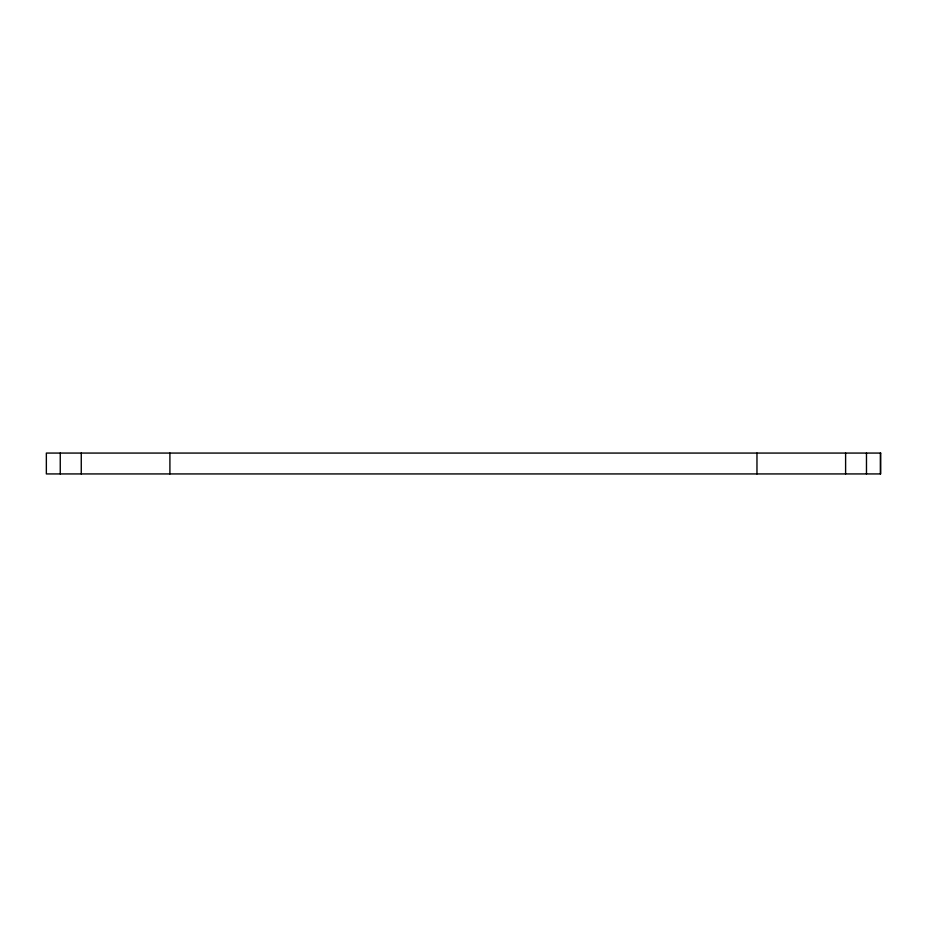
<?xml version="1.0" encoding="UTF-8"?>
<svg xmlns="http://www.w3.org/2000/svg" width="927" height="927" viewBox="0 0 927 927"><rect width="100%" height="100%" fill="white"/><g stroke="black" fill="none" stroke-linecap="round" stroke-linejoin="round"><path stroke-width="1.39" d="M880.395 453.071L880.395 473.929M866.478 453.071L866.478 473.929M845.609 453.071L845.609 473.929M756.965 453.071L756.965 473.929M169.908 453.071L169.908 473.929M81.263 453.071L81.263 473.929M60.255 453.071L60.255 473.929M880.65 453.071L46.35 453.071L46.35 473.929L880.65 473.929L880.65 453.071"/></g></svg>
